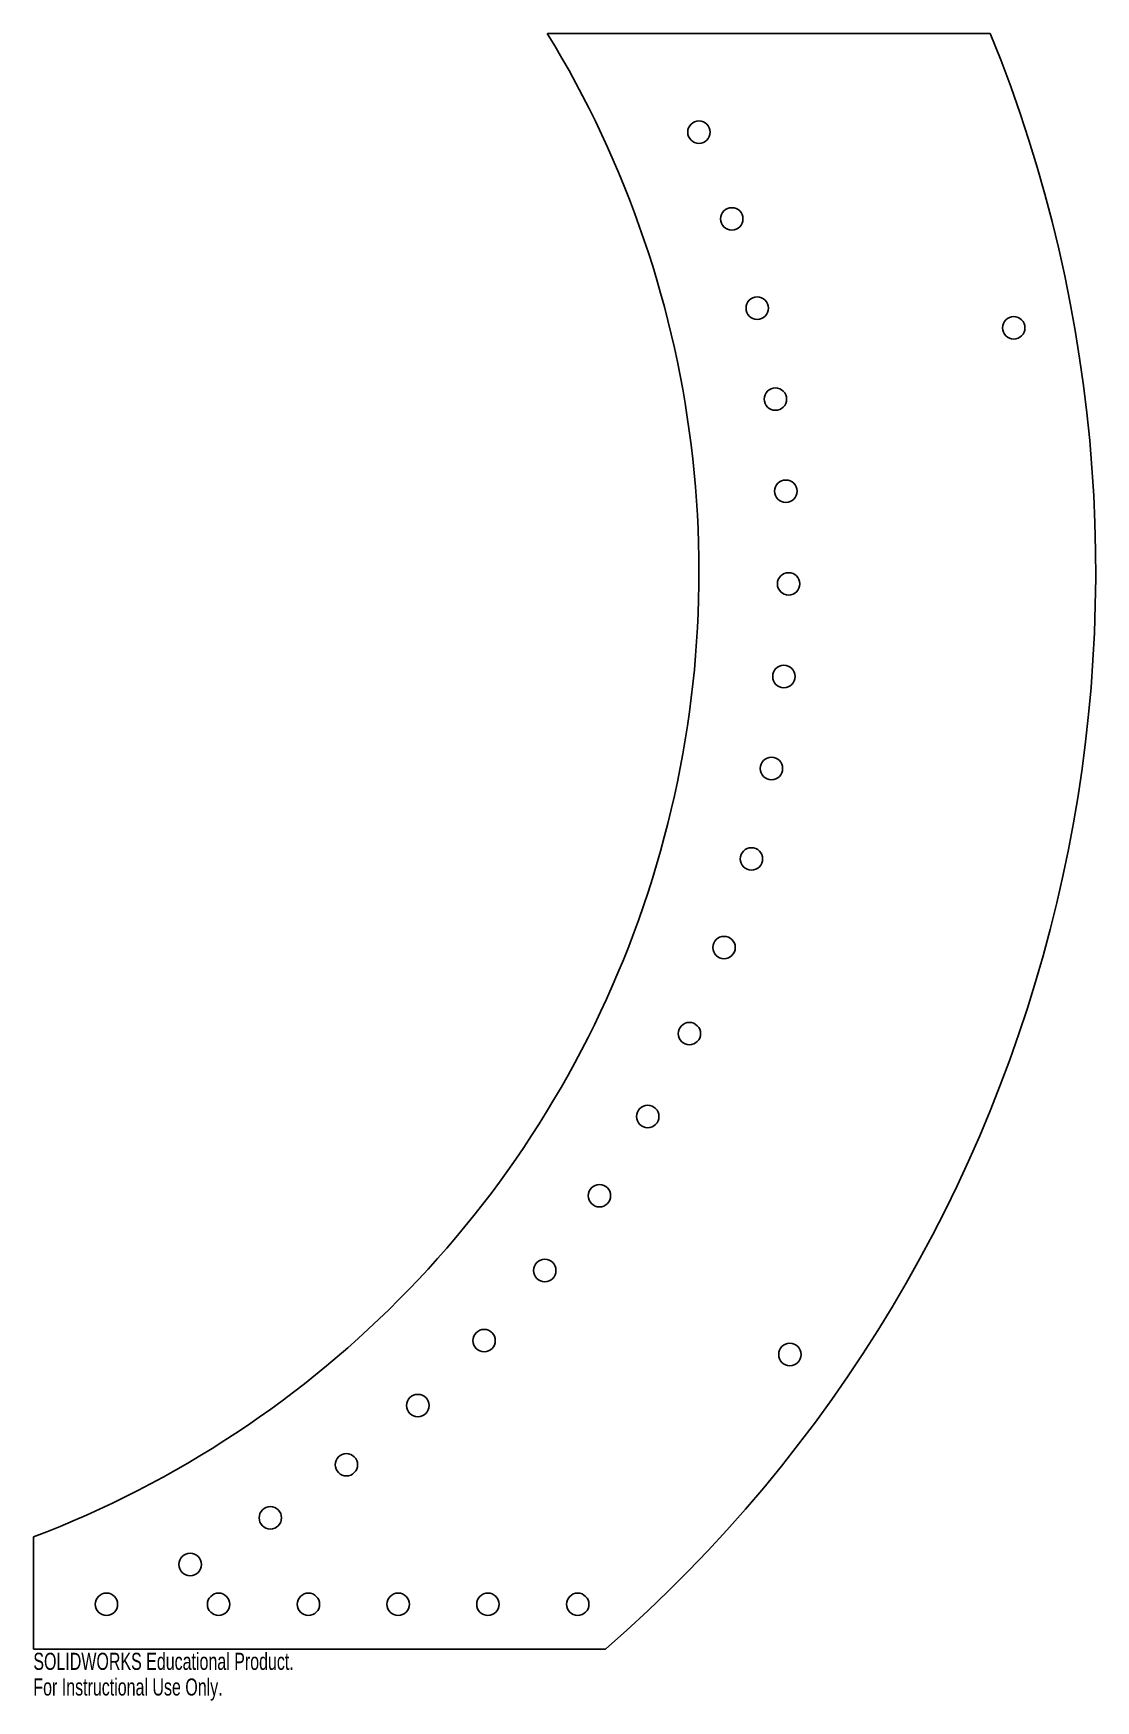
# Model space of a CAD drawing. Header units: inches. Extents: x 0 to 11.8, y -0.6 to 18.
import ezdxf

# ---------------------------------------------------------------- set-up
doc = ezdxf.new("R2010")
doc.units = ezdxf.units.IN
doc.header["$MEASUREMENT"] = 0
doc.styles.add('SLDTEXTSTYLE0', font='TXT', dxfattribs={"width": 0.7})

msp = doc.modelspace()

# ---------------------------------------------------------------- linework, layer by layer
at = {"color": 7, "linetype": 'Continuous', "lineweight": 25}
for p, q in [((5.726, 18), (10.66, 18)), ((0, 1.25), (0, 0)), ((0, 0), (6.375, 0))]:
    msp.add_line(p, q, dxfattribs=at)
for centre in [(7.415, 16.899), (7.78, 15.933), (8.064, 14.939), (10.921, 14.719), (8.266, 13.926), (8.383, 12.899), (8.414, 11.867), (8.361, 10.835), (8.222, 9.811), (7.999, 8.803), (7.694, 7.816), (7.308, 6.857), (6.844, 5.934), (6.306, 5.052), (5.697, 4.218), (5.021, 3.437), (8.428, 3.283), (4.283, 2.714), (3.487, 2.055), (2.64, 1.463), (1.747, 0.944), (0.814, 0.5), (2.064, 0.5), (3.064, 0.5), (4.064, 0.5), (5.064, 0.5), (6.064, 0.5)]:
    msp.add_circle(centre, 0.125, dxfattribs=at)
for radius, start, end in [(11.5, 290.8069, 31.449), (15.919, 311.0777, 22.1424)]:
    msp.add_arc((-4.085, 12), radius, start, end, dxfattribs=at)

# ---------------------------------------------------------------- texts
at = {"color": 7, "linetype": 'Continuous', "char_height": 0.1903, "attachment_point": 1, "style": 'SLDTEXTSTYLE0'}
for s, insert in [('SOLIDWORKS Educational Product.', (0, -0.04)), ('For Instructional Use Only.', (0, -0.326))]:
    msp.add_mtext(s, dxfattribs=dict(at, insert=insert))

doc.saveas('drawing.dxf')
